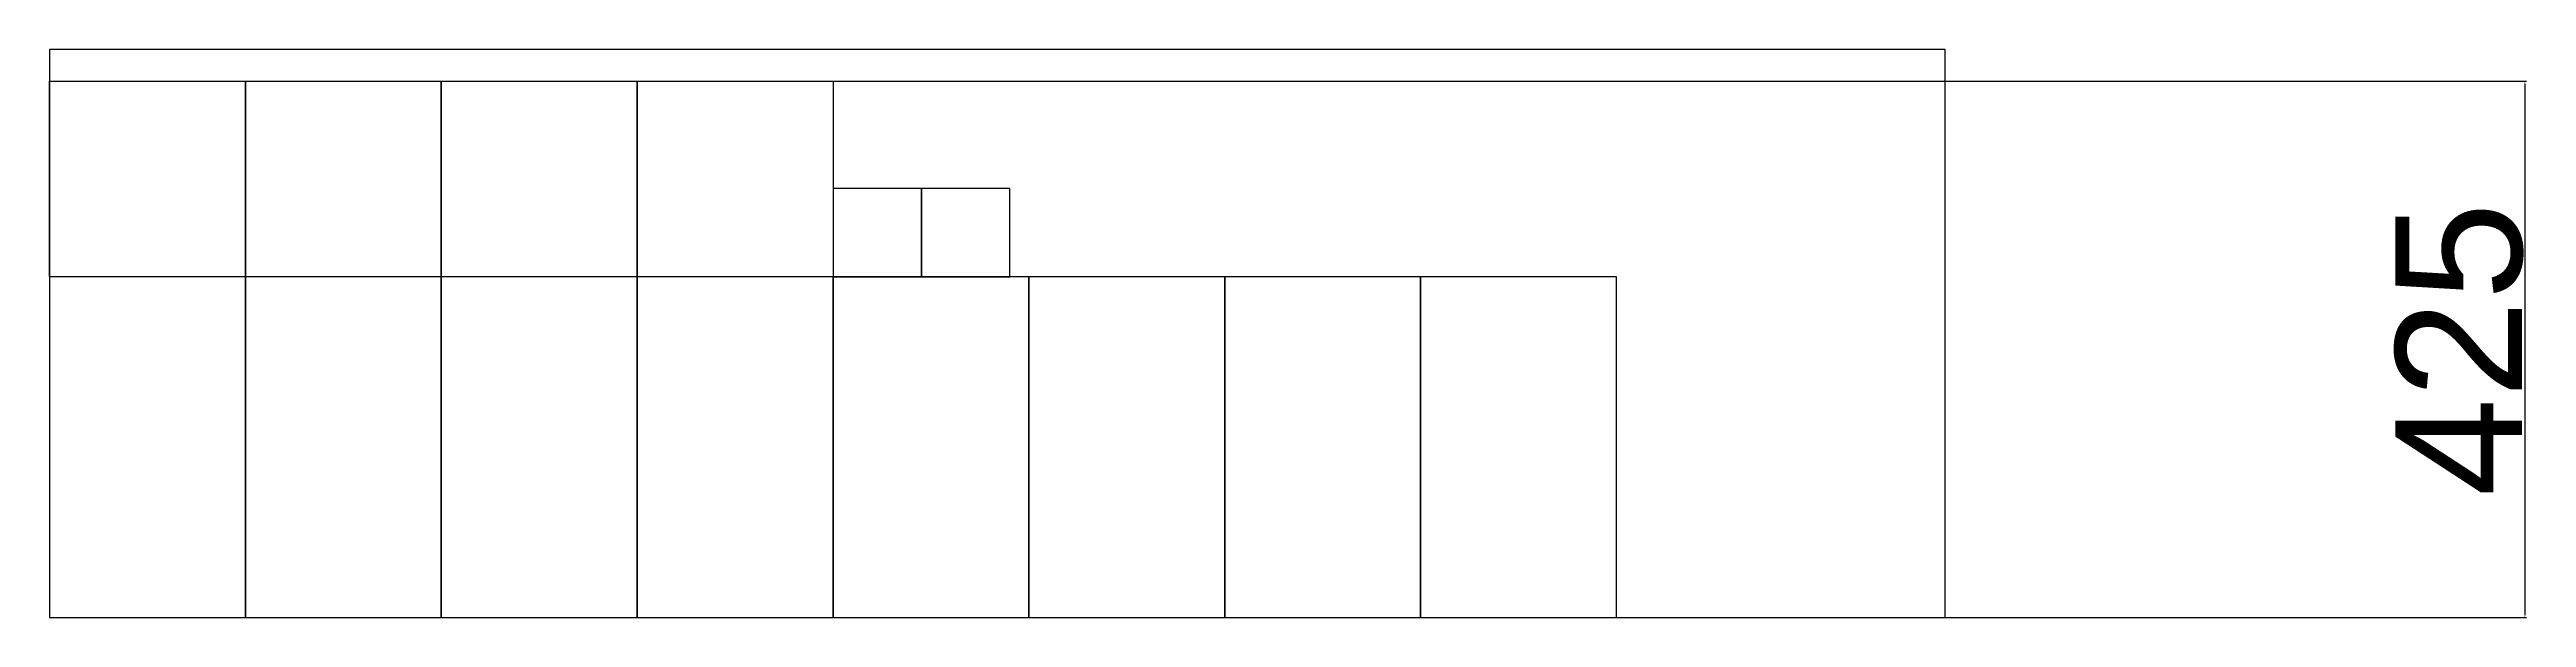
# Model space of a CAD drawing. Header units: millimetres. Extents: x 1314 to 3274, y 2318 to 2768.
import ezdxf

# ---------------------------------------------------------------- set-up
doc = ezdxf.new("R2010")
doc.units = ezdxf.units.MM
doc.styles.get("Standard").update_dxf_attribs({"font": 'arial.ttf'})
doc.dimstyles.new('ISO-25', dxfattribs={"dimtxt": 2.5, "dimasz": 2.5, "dimexe": 1.25, "dimexo": 0.625, "dimtad": 1, "dimtxsty": 'Standard', "dimcen": 2.5, "dimadec": 0, "dimazin": 0, "dimtfac": 1, "dimtmove": 0, "dimatfit": 3, "dimfxl": 1, "dimarcsym": 0})

# ---------------------------------------------------------------- blocks, each defined once
blk = doc.blocks.new('*D22')
at = {"color": 0, "lineweight": -2, "transparency": 16777216}
for p, q in [((1314.9, 2743.1), (3274.3, 2743.1)), ((3273.1, 2740.6), (3273.1, 2320.6)), ((1314.9, 2318.1), (3274.3, 2318.1))]:
    blk.add_line(p, q, dxfattribs=at)
at = {"color": 0, "transparency": 16777216}
for points in [[(3272.7, 2740.6), (3273.5, 2740.6), (3273.1, 2743.1)], [(3272.7, 2320.6), (3273.5, 2320.6), (3273.1, 2318.1)]]:
    blk.add_solid(points, dxfattribs=at)
at = {"layer": 'Defpoints', "color": 0, "transparency": 16777216}
for p in [(1314.2, 2743.1), (1314.2, 2318.1), (3273.1, 2318.1)]:
    blk.add_point(p, dxfattribs=at)
at = {"color": 0, "transparency": 16777216, "insert": (3221.4, 2530.6), "char_height": 2.5, "attachment_point": 5, "rotation": 90}
blk.add_mtext('{\\H40x;425}', dxfattribs=at)

msp = doc.modelspace()

# ---------------------------------------------------------------- linework, layer by layer
at = {"color": 1}
msp.add_lwpolyline([(1314.23, 2318.084), (2814.23, 2318.084), (2814.23, 2768.084), (1314.23, 2768.084)], close=True, dxfattribs=at)
at = {"color": 3}
for points in [[(1314.23, 2743.084), (1469.23, 2743.084), (1469.23, 2588.084), (1314.23, 2588.084)], [(1469.23, 2743.084), (1624.23, 2743.084), (1624.23, 2588.084), (1469.23, 2588.084)], [(1624.23, 2743.084), (1779.23, 2743.084), (1779.23, 2588.084), (1624.23, 2588.084)], [(1779.23, 2743.084), (1934.23, 2743.084), (1934.23, 2588.084), (1779.23, 2588.084)]]:
    msp.add_lwpolyline(points, close=True, dxfattribs=at)
at = {"color": 4}
for points in [[(2004.23, 2658.084), (1934.23, 2658.084), (1934.23, 2588.084), (2004.23, 2588.084)], [(2074.23, 2658.084), (2004.23, 2658.084), (2004.23, 2588.084), (2074.23, 2588.084)]]:
    msp.add_lwpolyline(points, close=True, dxfattribs=at)
at = {"color": 2}
for points in [[(1469.23, 2588.084), (1314.23, 2588.084), (1314.23, 2318.084), (1469.23, 2318.084)], [(1624.23, 2588.084), (1469.23, 2588.084), (1469.23, 2318.084), (1624.23, 2318.084)], [(1779.23, 2588.084), (1624.23, 2588.084), (1624.23, 2318.084), (1779.23, 2318.084)], [(1934.23, 2588.084), (1779.23, 2588.084), (1779.23, 2318.084), (1934.23, 2318.084)], [(2089.23, 2588.084), (1934.23, 2588.084), (1934.23, 2318.084), (2089.23, 2318.084)], [(2244.23, 2588.084), (2089.23, 2588.084), (2089.23, 2318.084), (2244.23, 2318.084)], [(2399.23, 2588.084), (2244.23, 2588.084), (2244.23, 2318.084), (2399.23, 2318.084)], [(2554.23, 2588.084), (2399.23, 2588.084), (2399.23, 2318.084), (2554.23, 2318.084)]]:
    msp.add_lwpolyline(points, close=True, dxfattribs=at)

# ---------------------------------------------------------------- dimensions: what is measured, and where the dimension line sits
dim = msp.add_linear_dim(base=(3273.079, 2318.084), p1=(1314.23, 2743.084), p2=(1314.23, 2318.084), angle=90, text='{\\H40x;<>}', dimstyle='ISO-25')
dim.commit()
dim.dimension.update_dxf_attribs({"geometry": '*D22', "text_midpoint": (3221.396, 2530.584)})

doc.saveas('drawing.dxf')
